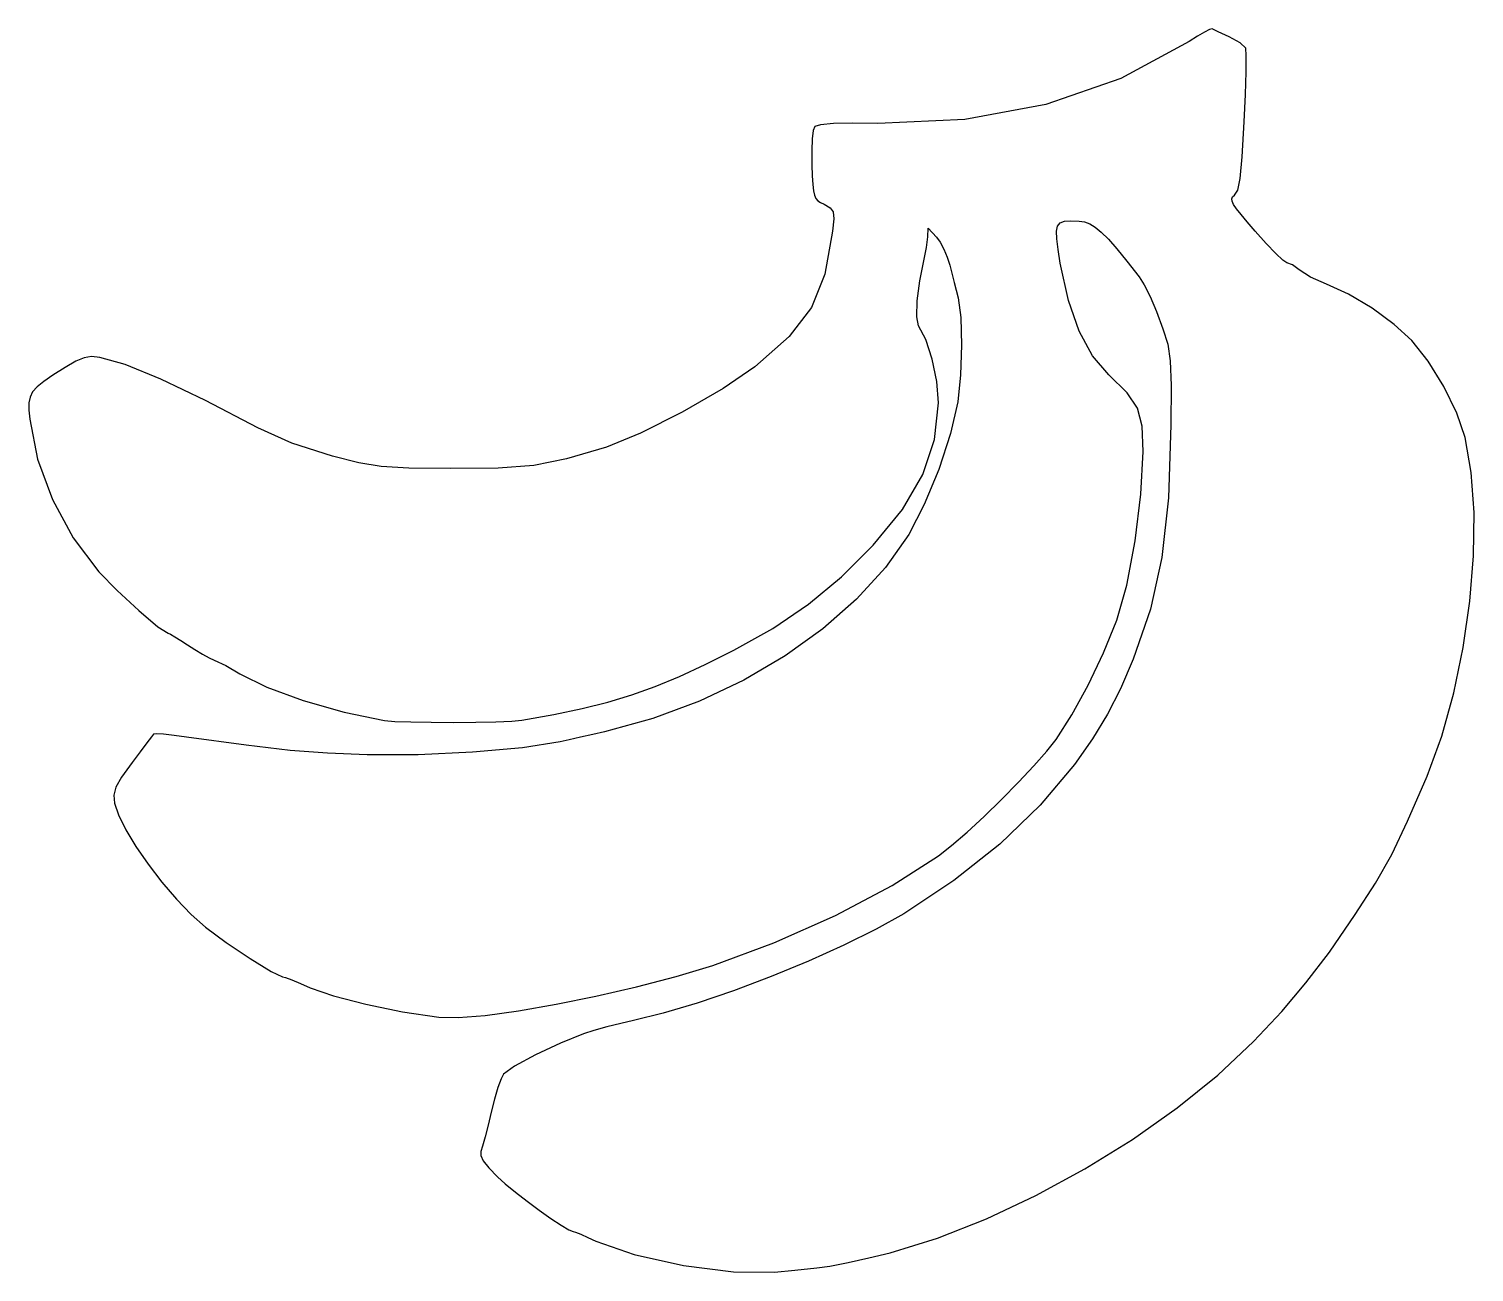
# Model space of a CAD drawing. Extents: x 26 to 158, y 33 to 146.
import ezdxf

# ---------------------------------------------------------------- set-up
doc = ezdxf.new("R2010")
doc.units = 0
doc.layers.get('0').update_dxf_attribs({"linetype": 'CONTINUOUS'})

msp = doc.modelspace()

# ---------------------------------------------------------------- linework, layer by layer
at = {"color": 0}
for p, q in [((132.664, 145.602), (131.903, 145.124)), ((133.314, 145.974), (132.664, 145.602)), ((133.788, 146.207), (133.314, 145.974)), ((134.02, 146.262), (133.788, 146.207)), ((134.561, 146.006), (134.02, 146.262)), ((135.573, 145.539), (134.561, 146.006)), ((136.572, 144.978), (135.573, 145.539)), ((131.903, 145.124), (125.659, 141.742)), ((137.09, 144.498), (136.572, 144.978)), ((137.133, 143.837), (137.09, 144.498)), ((137.12, 142.347), (137.133, 143.837)), ((125.659, 141.742), (118.828, 139.364)), ((137.057, 140.254), (137.12, 142.347)), ((136.948, 137.778), (137.057, 140.254)), ((118.828, 139.364), (111.426, 137.991)), ((98.2278, 137.503), (97.7015, 137.355)), ((99.4145, 137.601), (98.2278, 137.503)), ((101.187, 137.644), (99.4145, 137.601)), ((103.47, 137.629), (101.187, 137.644)), ((111.426, 137.991), (103.47, 137.629)), ((136.763, 134.575), (136.948, 137.778)), ((97.4644, 136.207), (97.4203, 135.136)), ((97.5596, 136.973), (97.4644, 136.207)), ((97.7015, 137.355), (97.5596, 136.973)), ((97.4203, 135.136), (97.4369, 133.843)), ((97.4369, 133.843), (97.4729, 132.826)), ((136.58, 132.592), (136.763, 134.575)), ((97.4729, 132.826), (97.5155, 132.05)), ((136.356, 131.521), (136.58, 132.592)), ((97.5155, 132.05), (97.5748, 131.475)), ((97.5748, 131.475), (97.6616, 131.06)), ((97.6616, 131.06), (97.7911, 130.768)), ((97.7911, 130.768), (97.9745, 130.558)), ((135.819, 130.741), (135.891, 130.912)), ((135.891, 130.912), (136.048, 131.057)), ((136.048, 131.057), (136.356, 131.521)), ((97.9745, 130.558), (98.2225, 130.391)), ((98.2225, 130.391), (98.5492, 130.227)), ((98.5492, 130.227), (99.1168, 129.921)), ((99.1168, 129.921), (99.3895, 129.555)), ((99.3895, 129.555), (99.4336, 128.913)), ((135.846, 130.52), (135.819, 130.741)), ((135.983, 130.221), (135.846, 130.52)), ((136.249, 129.821), (135.983, 130.221)), ((136.656, 129.293), (136.249, 129.821)), ((99.4336, 128.913), (99.3179, 127.776)), ((119.793, 127.759), (119.896, 128.236)), ((119.896, 128.236), (120.137, 128.53)), ((120.137, 128.53), (120.531, 128.679)), ((120.531, 128.679), (121.097, 128.717)), ((121.097, 128.717), (121.849, 128.687)), ((121.849, 128.687), (122.344, 128.618)), ((122.344, 128.618), (122.825, 128.45)), ((122.825, 128.45), (123.326, 128.152)), ((123.326, 128.152), (123.883, 127.693)), ((137.22, 128.615), (136.656, 129.293)), ((137.954, 127.758), (137.22, 128.615)), ((99.3179, 127.776), (98.6095, 123.84)), ((107.92, 126.29), (108.038, 127.265)), ((108.038, 127.265), (108.056, 128.058)), ((108.056, 128.058), (108.832, 127.229)), ((108.832, 127.229), (109.165, 126.771)), ((119.809, 127.061), (119.793, 127.759)), ((119.929, 126.103), (119.809, 127.061)), ((123.883, 127.693), (124.528, 127.041)), ((124.528, 127.041), (125.295, 126.166)), ((138.953, 126.64), (137.954, 127.758)), ((107.661, 125.06), (107.92, 126.29)), ((109.165, 126.771), (109.503, 126.137)), ((109.503, 126.137), (109.805, 125.41)), ((120.136, 124.847), (119.929, 126.103)), ((125.295, 126.166), (126.221, 125.034)), ((139.829, 125.725), (138.953, 126.64)), ((140.492, 125.109), (139.829, 125.725)), ((107.286, 123.231), (107.661, 125.06)), ((109.805, 125.41), (110.031, 124.671)), ((110.031, 124.671), (110.429, 123.078)), ((120.884, 121.434), (120.136, 124.847)), ((126.221, 125.034), (127.338, 123.613)), ((140.847, 124.883), (140.492, 125.109)), ((141.347, 124.689), (140.847, 124.883)), ((141.975, 124.23), (141.347, 124.689)), ((142.999, 123.58), (141.975, 124.23)), ((98.6095, 123.84), (97.3832, 120.796)), ((107.062, 121.409), (107.286, 123.231)), ((110.429, 123.078), (110.792, 121.672)), ((127.338, 123.613), (127.815, 122.866)), ((127.815, 122.866), (128.355, 121.786)), ((144.463, 122.931), (142.999, 123.58)), ((146.479, 122.009), (144.463, 122.931)), ((110.792, 121.672), (111.04, 119.88)), ((128.355, 121.786), (128.932, 120.428)), ((148.638, 120.72), (146.479, 122.009)), ((97.3832, 120.796), (95.3477, 118.138)), ((107.016, 119.931), (107.062, 121.409)), ((121.86, 118.624), (120.884, 121.434)), ((128.932, 120.428), (129.522, 118.85)), ((150.658, 119.254), (148.638, 120.72)), ((107.176, 119.133), (107.016, 119.931)), ((107.852, 117.87), (107.176, 119.133)), ((111.04, 119.88), (111.118, 117.366)), ((152.258, 117.792), (150.658, 119.254)), ((95.3477, 118.138), (92.2154, 115.361)), ((108.435, 116.062), (107.852, 117.87)), ((123.081, 116.38), (121.86, 118.624)), ((129.522, 118.85), (129.952, 117.447)), ((153.771, 115.877), (152.258, 117.792)), ((31.5929, 116.302), (30.919, 116.203)), ((32.3494, 116.231), (31.5929, 116.302)), ((111.118, 117.366), (111.027, 114.635)), ((124.567, 114.654), (123.081, 116.38)), ((129.952, 117.447), (130.182, 115.93)), ((29.1744, 115.31), (28.0624, 114.609)), ((30.1653, 115.889), (29.1744, 115.31)), ((30.919, 116.203), (30.1653, 115.889)), ((34.6632, 115.577), (32.3494, 116.231)), ((37.9236, 114.248), (34.6632, 115.577)), ((92.2154, 115.361), (89.33, 113.383)), ((108.843, 114.026), (108.435, 116.062)), ((130.182, 115.93), (130.262, 113.678)), ((155.193, 113.567), (153.771, 115.877)), ((27.2204, 114.037), (26.6127, 113.545)), ((28.0624, 114.609), (27.2204, 114.037)), ((42.0028, 112.3), (37.9236, 114.248)), ((108.993, 112.077), (108.843, 114.026)), ((111.027, 114.635), (110.768, 112.183)), ((126.246, 113), (124.567, 114.654)), ((130.262, 113.678), (130.247, 110.067)), ((25.9705, 112.609), (25.8699, 112.068)), ((26.2075, 113.086), (25.9705, 112.609)), ((26.6127, 113.545), (26.2075, 113.086)), ((46.779, 109.788), (42.0028, 112.3)), ((89.33, 113.383), (85.5885, 111.221)), ((127.193, 111.583), (126.246, 113)), ((156.366, 111.148), (155.193, 113.567)), ((25.8699, 112.068), (25.8713, 111.413)), ((25.8713, 111.413), (25.943, 110.596)), ((85.5885, 111.221), (81.7728, 109.299)), ((108.64, 108.727), (108.993, 112.077)), ((110.768, 112.183), (110.097, 109.272)), ((127.61, 109.947), (127.193, 111.583)), ((157.136, 108.902), (156.366, 111.148)), ((25.943, 110.596), (26.6595, 106.923)), ((49.8972, 108.385), (46.779, 109.788)), ((127.706, 107.633), (127.61, 109.947)), ((130.247, 110.067), (130.012, 103.396)), ((53.6222, 107.192), (49.8972, 108.385)), ((81.7728, 109.299), (78.6694, 108.04)), ((107.567, 105.523), (108.64, 108.727)), ((110.097, 109.272), (109.024, 106)), ((157.704, 105.711), (157.136, 108.902)), ((56.0229, 106.598), (53.6222, 107.192)), ((78.6694, 108.04), (75.0066, 106.96)), ((127.508, 103.718), (127.706, 107.633)), ((26.6595, 106.923), (28.0128, 103.237)), ((58.0718, 106.269), (56.0229, 106.598)), ((60.5854, 106.121), (58.0718, 106.269)), ((64.3819, 106.066), (60.5854, 106.121)), ((68.7698, 106.099), (64.3819, 106.066)), ((72.0094, 106.354), (68.7698, 106.099)), ((75.0066, 106.96), (72.0094, 106.354)), ((109.024, 106), (107.698, 102.788)), ((157.958, 102.068), (157.704, 105.711)), ((105.715, 102.343), (107.567, 105.523)), ((28.0128, 103.237), (29.9117, 99.737)), ((126.981, 99.453), (127.508, 103.718)), ((130.012, 103.396), (129.417, 97.9537)), ((103.029, 99.0604), (105.715, 102.343)), ((107.698, 102.788), (106.279, 100.048)), ((157.909, 98.1054), (157.958, 102.068)), ((29.9117, 99.737), (32.2667, 96.6251)), ((106.279, 100.048), (104.15, 97.0139)), ((126.212, 95.425), (126.981, 99.453)), ((100.143, 96.187), (103.029, 99.0604)), ((129.417, 97.9537), (128.375, 93.2145)), ((157.576, 93.9493), (157.909, 98.1054)), ((32.2667, 96.6251), (33.9246, 94.9318)), ((104.15, 97.0139), (101.519, 94.1257)), ((97.1229, 93.6763), (100.143, 96.187)), ((125.295, 92.2154), (126.212, 95.425)), ((33.9246, 94.9318), (35.9117, 93.0935)), ((101.519, 94.1257), (98.4444, 91.4206)), ((156.968, 89.7283), (157.576, 93.9493)), ((35.9117, 93.0935), (37.659, 91.6203)), ((93.8759, 91.4576), (97.1229, 93.6763)), ((128.375, 93.2145), (126.803, 88.6534)), ((37.659, 91.6203), (38.5932, 91.0167)), ((90.3111, 89.4623), (93.8759, 91.4576)), ((98.4444, 91.4206), (94.9854, 88.9399)), ((124.084, 89.2362), (125.295, 92.2154)), ((38.5932, 91.0167), (38.8098, 90.9341)), ((38.8098, 90.9341), (39.2176, 90.7066)), ((39.2176, 90.7066), (39.7577, 90.3704)), ((39.7577, 90.3704), (40.3751, 89.9583)), ((40.3751, 89.9583), (41.0422, 89.5202)), ((41.0422, 89.5202), (41.723, 89.1124)), ((41.723, 89.1124), (42.339, 88.7786)), ((42.339, 88.7786), (42.8103, 88.5652)), ((42.8103, 88.5652), (43.8672, 88.0636)), ((87.6833, 88.1627), (90.3111, 89.4623)), ((94.9854, 88.9399), (91.2026, 86.7198)), ((122.681, 86.2736), (124.084, 89.2362)), ((126.803, 88.6534), (125.641, 85.9525)), ((156.104, 85.5719), (156.968, 89.7283)), ((43.8672, 88.0636), (45.1556, 87.3167)), ((45.1556, 87.3167), (47.6127, 86.0915)), ((85.3211, 87.0726), (87.6833, 88.1627)), ((47.6127, 86.0915), (50.9432, 84.872)), ((80.9777, 85.393), (83.1204, 86.1603)), ((83.1204, 86.1603), (85.3211, 87.0726)), ((91.2026, 86.7198), (87.1527, 84.8004)), ((121.201, 83.5561), (122.681, 86.2736)), ((125.641, 85.9525), (124.449, 83.6083)), ((50.9432, 84.872), (54.6876, 83.8069)), ((76.448, 84.1484), (78.788, 84.733)), ((78.788, 84.733), (80.9777, 85.393)), ((87.1527, 84.8004), (82.8957, 83.2185)), ((154.998, 81.6074), (156.104, 85.5719)), ((54.6876, 83.8069), (58.3847, 83.046)), ((70.9083, 83.0668), (73.8558, 83.6041)), ((73.8558, 83.6041), (76.448, 84.1484)), ((82.8957, 83.2185), (78.4931, 82.0127)), ((119.764, 81.3153), (121.201, 83.5561)), ((124.449, 83.6083), (123.088, 81.3802)), ((58.3847, 83.046), (59.3079, 82.9663)), ((59.3079, 82.9663), (60.7907, 82.9109)), ((60.7907, 82.9109), (62.6442, 82.8795)), ((62.6442, 82.8795), (64.6811, 82.871)), ((64.6811, 82.871), (66.7135, 82.8862)), ((66.7135, 82.8862), (68.5532, 82.9236)), ((68.5532, 82.9236), (70.014, 82.9839)), ((70.014, 82.9839), (70.9083, 83.0668)), ((78.4931, 82.0127), (77.403, 81.7686)), ((36.6434, 80.99), (36.0384, 80.1758)), ((37.0692, 81.5619), (36.6434, 80.99)), ((37.254, 81.8085), (37.0692, 81.5619)), ((37.5239, 81.8321), (37.254, 81.8085)), ((38.1826, 81.7866), (37.5239, 81.8321)), ((39.1365, 81.6846), (38.1826, 81.7866)), ((40.2869, 81.5315), (39.1365, 81.6846)), ((45.7179, 80.7847), (40.2869, 81.5315)), ((49.7417, 80.3162), (45.7179, 80.7847)), ((74.4361, 81.1029), (70.9718, 80.5575)), ((75.2493, 81.2849), (74.4361, 81.1029)), ((76.2801, 81.5164), (75.2493, 81.2849)), ((77.403, 81.7686), (76.2801, 81.5164)), ((118.904, 80.228), (119.764, 81.3153)), ((123.088, 81.3802), (121.422, 79.0222)), ((153.662, 77.9639), (154.998, 81.6074)), ((36.0384, 80.1758), (35.3138, 79.1986)), ((53.1661, 80.0474), (49.7417, 80.3162)), ((56.7972, 79.8985), (53.1661, 80.0474)), ((61.4468, 79.907), (56.7972, 79.8985)), ((66.4076, 80.1412), (61.4468, 79.907)), ((70.9718, 80.5575), (66.4076, 80.1412)), ((117.723, 78.8899), (118.904, 80.228)), ((35.3138, 79.1986), (34.3476, 77.8524)), ((116.312, 77.3934), (117.723, 78.8899)), ((121.422, 79.0222), (118.299, 75.3057)), ((151.879, 73.8283), (153.662, 77.9639)), ((33.8239, 76.9373), (33.6407, 76.2275)), ((34.3476, 77.8524), (33.8239, 76.9373)), ((114.763, 75.8264), (116.312, 77.3934)), ((33.6407, 76.2275), (33.7013, 75.4944)), ((33.7013, 75.4944), (34.0486, 74.4058)), ((113.166, 74.2819), (114.763, 75.8264)), ((118.299, 75.3057), (114.604, 71.7405)), ((34.0486, 74.4058), (34.7169, 73.0539)), ((111.613, 72.8486), (113.166, 74.2819)), ((34.7169, 73.0539), (35.6443, 71.5257)), ((110.196, 71.6167), (111.613, 72.8486)), ((150.429, 70.8007), (151.879, 73.8283)), ((35.6443, 71.5257), (36.769, 69.9022)), ((109.008, 70.6783), (110.196, 71.6167)), ((114.604, 71.7405), (110.421, 68.4029)), ((104.765, 67.9609), (109.008, 70.6783)), ((148.951, 68.1895), (150.429, 70.8007)), ((36.769, 69.9022), (38.0298, 68.2696)), ((38.0298, 68.2696), (39.3651, 66.7096)), ((99.5923, 65.2293), (104.765, 67.9609)), ((110.421, 68.4029), (105.833, 65.3644)), ((147.086, 65.2999), (148.951, 68.1895)), ((39.3651, 66.7096), (40.7141, 65.3066)), ((40.7141, 65.3066), (42.0165, 64.1435)), ((93.9669, 62.7172), (99.5923, 65.2293)), ((105.833, 65.3644), (103.313, 63.9632)), ((144.728, 61.8822), (147.086, 65.2999)), ((42.0165, 64.1435), (43.8891, 62.7532)), ((103.313, 63.9632), (100.362, 62.5066)), ((43.8891, 62.7532), (46.0897, 61.2743)), ((88.3708, 60.6584), (93.9669, 62.7172)), ((100.362, 62.5066), (97.113, 61.0485)), ((46.0897, 61.2743), (48.0081, 60.0989)), ((97.113, 61.0485), (93.701, 59.6427)), ((142.59, 59.0532), (144.728, 61.8822)), ((48.0081, 60.0989), (49.0361, 59.6194)), ((49.0361, 59.6194), (49.324, 59.5408)), ((49.324, 59.5408), (49.9001, 59.3231)), ((81.4116, 58.7058), (85.0223, 59.654)), ((85.0223, 59.654), (88.3708, 60.6584)), ((93.701, 59.6427), (90.2628, 58.3449)), ((49.9001, 59.3231), (50.6786, 59.0035)), ((50.6786, 59.0035), (51.5758, 58.6133)), ((51.5758, 58.6133), (53.7034, 57.8721)), ((77.6993, 57.8432), (81.4116, 58.7058)), ((90.2628, 58.3449), (86.9336, 57.2036)), ((140.377, 56.4473), (142.59, 59.0532)), ((53.7034, 57.8721), (56.6692, 57.1073)), ((56.6692, 57.1073), (60.0234, 56.4212)), ((70.6244, 56.5037), (74.0488, 57.0988)), ((74.0488, 57.0988), (77.6993, 57.8432)), ((86.9336, 57.2036), (83.8468, 56.2762)), ((60.0234, 56.4212), (63.3236, 55.9153)), ((63.3236, 55.9153), (65.0984, 55.8807)), ((65.0984, 55.8807), (67.5859, 56.0874)), ((67.5859, 56.0874), (70.6244, 56.5037)), ((81.1389, 55.6147), (79.9606, 55.3501)), ((83.8468, 56.2762), (81.1389, 55.6147)), ((137.793, 53.6924), (140.377, 56.4473)), ((76.5528, 54.3952), (74.4583, 53.5573)), ((77.5134, 54.7), (76.5528, 54.3952)), ((78.7012, 55.0319), (77.5134, 54.7)), ((79.9606, 55.3501), (78.7012, 55.0319)), ((74.4583, 53.5573), (72.1829, 52.488)), ((134.533, 50.6278), (137.793, 53.6924)), ((72.1829, 52.488), (70.2635, 51.4558)), ((69.0217, 50.3026), (68.7395, 49.5004)), ((69.2369, 50.7298), (69.0217, 50.3026)), ((70.2635, 51.4558), (69.2369, 50.7298)), ((130.81, 47.6278), (134.533, 50.6278)), ((68.7395, 49.5004), (68.4251, 48.4449)), ((68.4251, 48.4449), (68.1221, 47.2542)), ((126.728, 44.7544), (130.81, 47.6278)), ((68.1221, 47.2542), (67.8311, 46.0555)), ((67.5569, 44.9735), (67.3308, 44.1332)), ((67.8311, 46.0555), (67.5569, 44.9735)), ((67.1862, 43.6563), (67.171, 43.2802)), ((67.3308, 44.1332), (67.1862, 43.6563)), ((122.394, 42.0673), (126.728, 44.7544)), ((67.171, 43.2802), (67.3957, 42.7976)), ((67.3957, 42.7976), (67.8917, 42.1679)), ((67.8917, 42.1679), (68.6855, 41.3452)), ((68.6855, 41.3452), (69.4048, 40.6947)), ((117.91, 39.6282), (122.394, 42.0673)), ((69.4048, 40.6947), (70.3432, 39.9217)), ((70.3432, 39.9217), (71.4114, 39.0934)), ((113.38, 37.4964), (117.91, 39.6282)), ((71.4114, 39.0934), (72.5205, 38.2707)), ((72.5205, 38.2707), (73.5817, 37.5211)), ((73.5817, 37.5211), (74.5077, 36.9051)), ((108.908, 35.7325), (113.38, 37.4964)), ((74.5077, 36.9051), (75.209, 36.4892)), ((75.209, 36.4892), (75.6006, 36.3361)), ((75.6006, 36.3361), (75.8391, 36.2673)), ((75.8391, 36.2673), (76.309, 36.0786)), ((76.309, 36.0786), (76.944, 35.7974)), ((76.944, 35.7974), (77.6813, 35.4485)), ((104.599, 34.3986), (108.908, 35.7325)), ((77.6813, 35.4485), (81.1816, 34.2194)), ((102.645, 33.9149), (104.599, 34.3986)), ((81.1816, 34.2194), (85.6947, 33.23)), ((85.6947, 33.23), (90.2836, 32.6444)), ((97.8958, 33.0026), (99.0794, 33.1735)), ((99.0794, 33.1735), (100.735, 33.4918)), ((100.735, 33.4918), (102.645, 33.9149)), ((90.2836, 32.6444), (94.0153, 32.6223)), ((94.0153, 32.6223), (95.8825, 32.8111)), ((95.8825, 32.8111), (97.8958, 33.0026))]:
    msp.add_line(p, q, dxfattribs=at)

doc.saveas('drawing.dxf')
